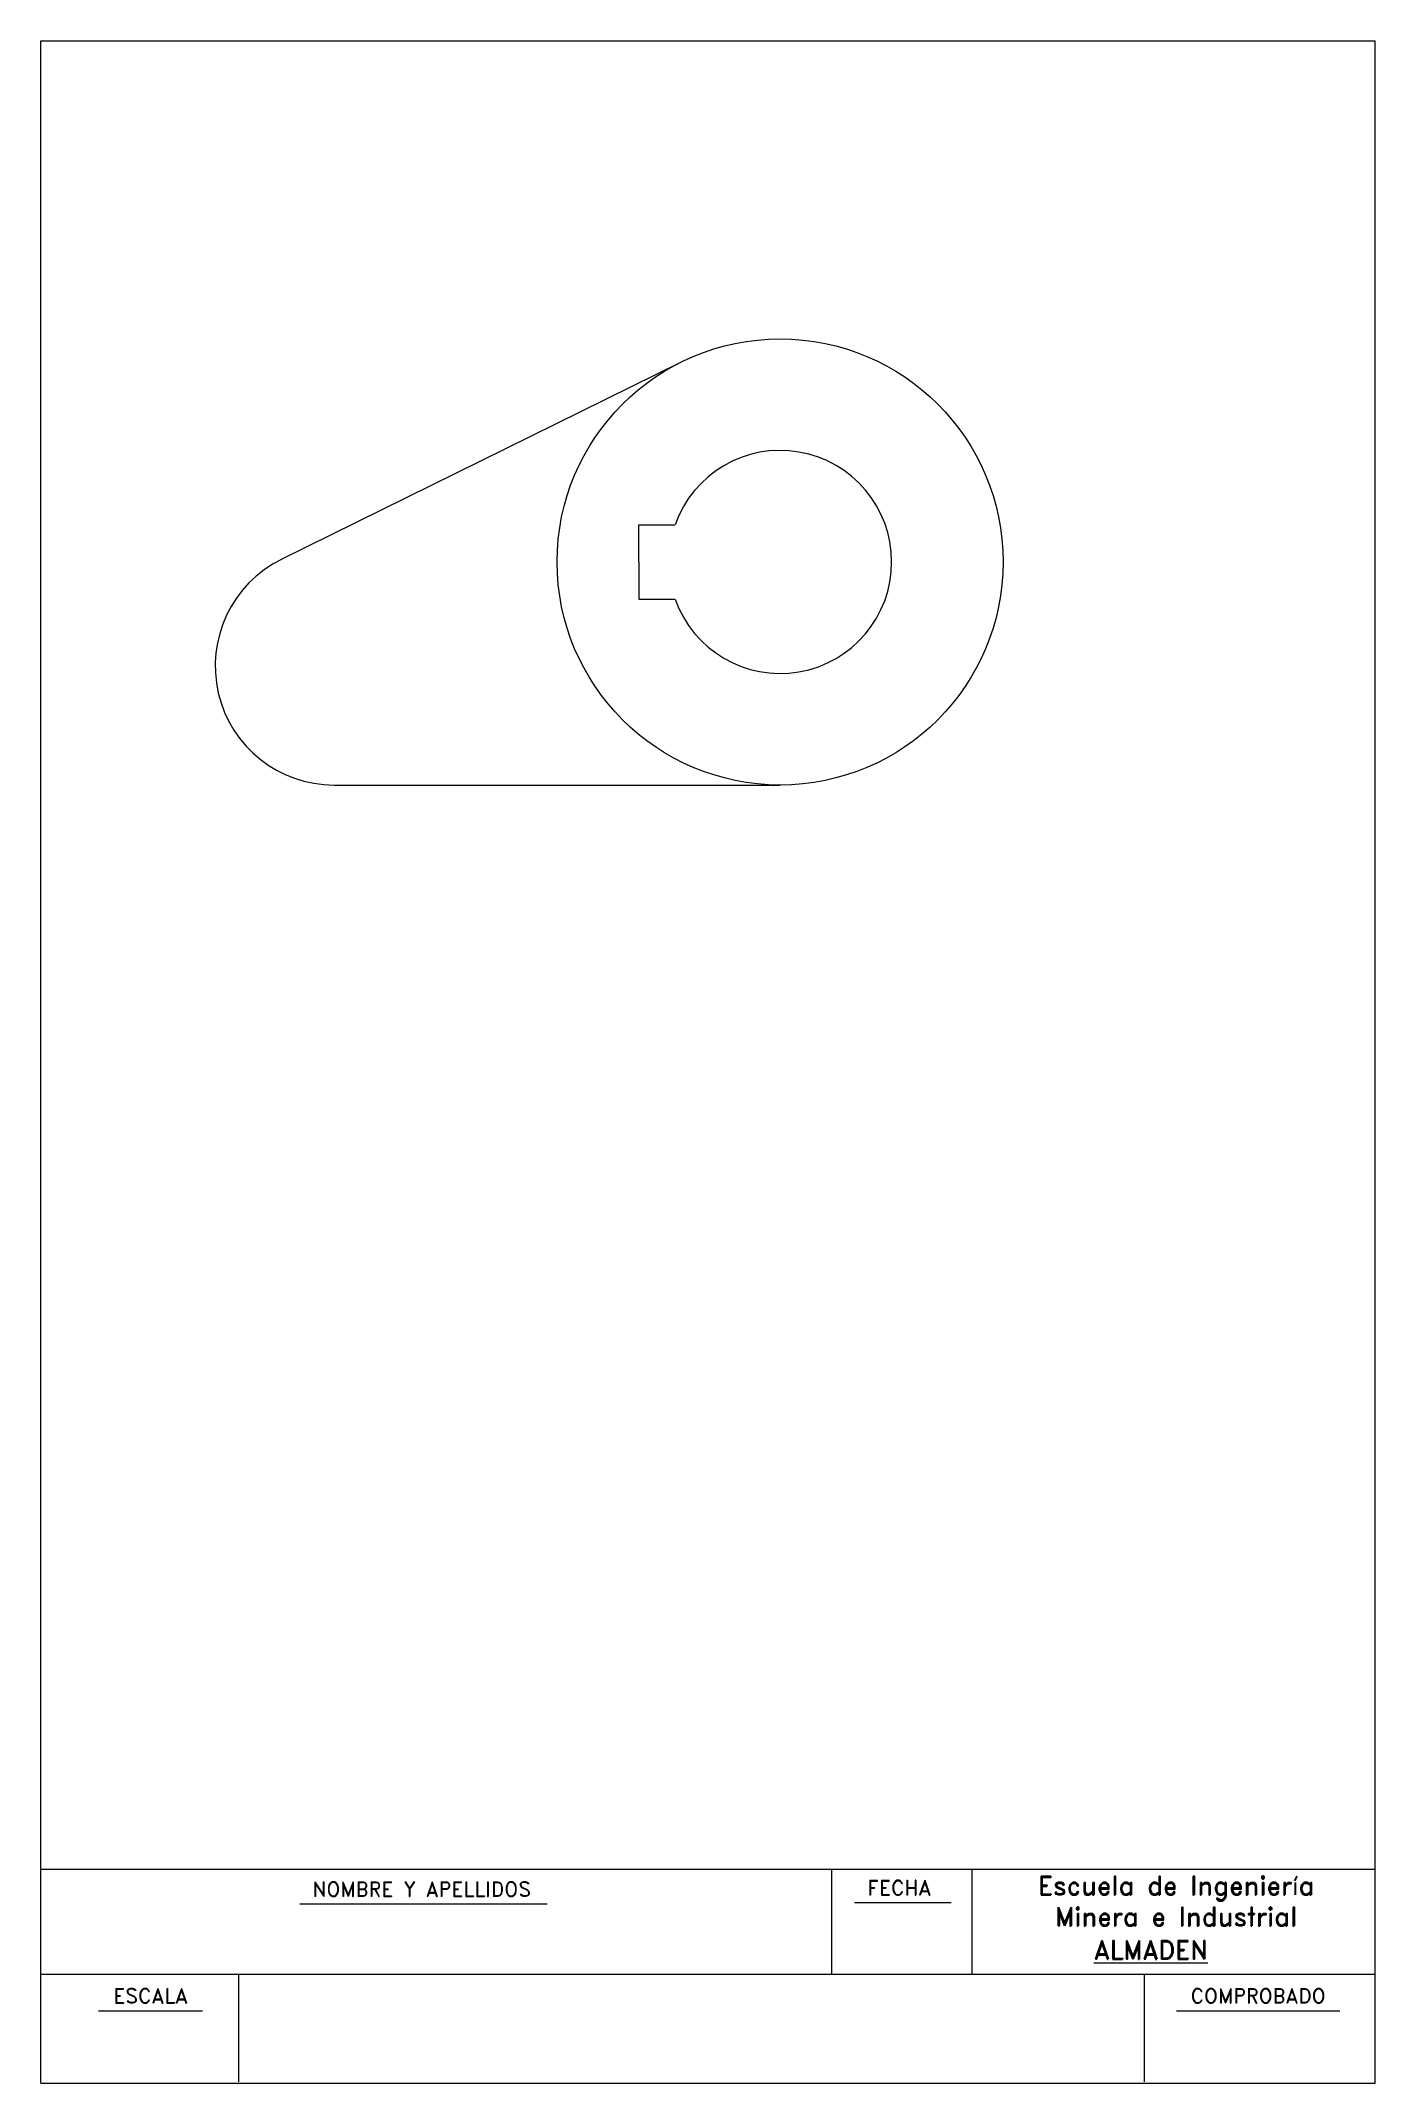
# Model space of a CAD drawing. Header units: millimetres. Extents: x 1914 to 2094, y 1410 to 1685.
import ezdxf
from ezdxf.enums import TextEntityAlignment as Align

# ---------------------------------------------------------------- set-up
doc = ezdxf.new("R2010")
doc.units = ezdxf.units.MM
doc.linetypes.add('CONTINUA', pattern=[0])
doc.linetypes.add('RAYITAS', pattern=[0.375, 0.25, -0.125])
doc.layers.add('LAMINA', color=7, linetype='Continuous')
doc.layers.add('ROTULACIONF', color=4, linetype='CONTINUA')
doc.styles.add('ROMAND', font='romand')
doc.styles.add('UNE', font='ROMAND.SHX')

msp = doc.modelspace()

# ---------------------------------------------------------------- linework, layer by layer
for p, q in [((1946.71, 1615.21), (2000.51, 1641.77)), ((1994.79, 1614.86), (1994.79, 1619.86)), ((1994.79, 1619.86), (1999.64, 1619.86)), ((1994.79, 1614.86), (1994.79, 1609.86)), ((1994.79, 1609.86), (1999.64, 1609.86)), ((1953.79, 1584.86), (2013.79, 1584.86))]:
    msp.add_line(p, q)
msp.add_circle((2013.79, 1614.86), 30)
for centre, radius, start, end in [((2013.79, 1614.86), 15, 199.4712, 160.5288), ((1953.79, 1600.86), 16, 116.268, 270)]:
    msp.add_arc(centre, radius, start, end)
at = {"layer": 'LAMINA'}
for p, q in [((1914.34, 1480.02), (1914.34, 1684.94)), ((1914.34, 1684.94), (2093.84, 1684.94)), ((2093.84, 1480.02), (2093.84, 1684.94))]:
    msp.add_line(p, q, dxfattribs=at)
at = {"layer": 'LAMINA', "linetype": 'CONTINUA'}
for p, q in [((1914.34, 1410.28), (1914.34, 1480.02)), ((2093.84, 1410.28), (2093.84, 1480.02)), ((1914.44, 1439.07), (2093.84, 1439.07)), ((2020.71, 1439.07), (2020.71, 1424.94)), ((2039.57, 1439.07), (2039.57, 1424.94)), ((1914.44, 1424.94), (2093.84, 1424.94)), ((1940.91, 1424.94), (1940.91, 1410.44)), ((2062.78, 1424.94), (2062.78, 1410.44)), ((1914.34, 1410.28), (2093.84, 1410.28))]:
    msp.add_line(p, q, dxfattribs=at)
at = {"layer": 'ROTULACIONF', "linetype": 'CONTINUA'}
for p, q in [((1949.2, 1434.38), (1982.44, 1434.38)), ((2023.81, 1434.56), (2036.81, 1434.56)), ((1922.09, 1420.03), (1936.09, 1420.03)), ((2067.09, 1420.03), (2089.09, 1420.03))]:
    msp.add_line(p, q, dxfattribs=at)

# ---------------------------------------------------------------- texts
at = {"layer": 'ROTULACIONF', "linetype": 'RAYITAS', "style": 'UNE'}
for s, p in [('NOMBRE Y APELLIDOS', (1965.57, 1435.38)), ('FECHA', (2029.81, 1435.56)), ('ESCALA', (1929.09, 1421.03)), ('COMPROBADO', (2078.09, 1421.03))]:
    msp.add_text(s, height=2, dxfattribs=at).set_placement(p, align=Align.CENTER)
at = {"layer": 'ROTULACIONF', "char_height": 2.5, "attachment_point": 1}
for s, width, insert, style in [('\\pxqc;Escuela de Ingeniería Minera e Industrial', 52.1244, (2041, 1438.1), 'ROMAND'), ('{\\LALMADEN}', 17.4733, (2055.99, 1429.45), 'UNE')]:
    msp.add_mtext_dynamic_manual_height_columns(s, width=width, gutter_width=12.5, heights=[0], dxfattribs=dict(at, insert=insert, style=style))

doc.saveas('drawing.dxf')
